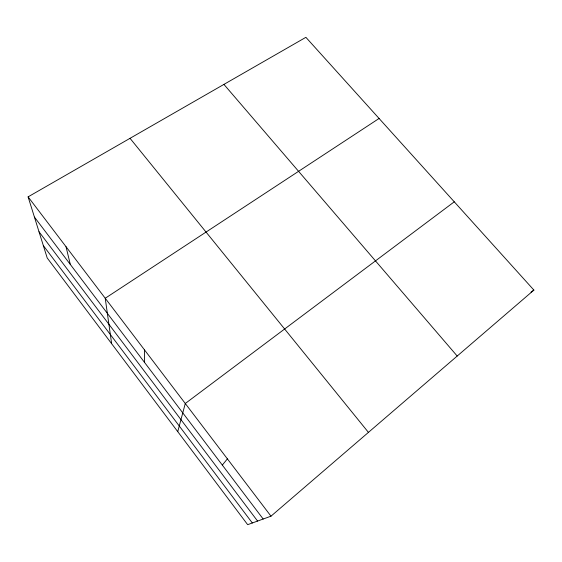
<?xml version="1.0" encoding="UTF-8"?>
<svg xmlns="http://www.w3.org/2000/svg" width="562" height="562" viewBox="0 0 562 562"><rect width="100%" height="100%" fill="white"/><g stroke="black" fill="none" stroke-linecap="round" stroke-linejoin="round"><path stroke-width="0.84" d="M144.469 362.335L144.582 349.993M177.747 431.644L185.284 403.502L454.272 201.814M222.32 465.09L227.392 458.859M270.989 516.183L533.9 290.09L305.89 37.324L28.1 196.855L47.208 257.972L247.673 524.676L270.989 516.183L28.1 196.855M531.027 292.092L533.9 290.09M379.083 118.47L105.227 298.26L111.641 343.691M223.929 84.391L457.201 356.048M130.033 138.315L368.44 432.382M34.43 217.087L263.185 519.028M39.01 231.741L257.579 521.065M43.337 245.594L252.331 522.983M66.021 246.711L70.32 264.463"/></g></svg>
